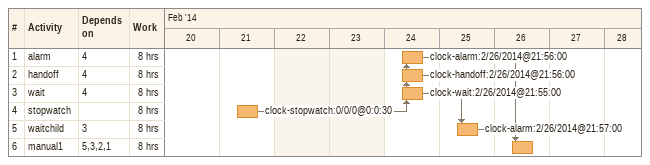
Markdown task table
| ID | Task | Start | Finish | Predecessors | Resources | Work (h) |
|---|---|---|---|---|---|---|
| 1 | alarm | 2014-02-24 | 2014-02-24 | 4 | clock-alarm:2/26/2014@21:56:00 | 8 |
| 2 | handoff | 2014-02-24 | 2014-02-24 | 4 | clock-handoff:2/26/2014@21:56:00 | 8 |
| 3 | wait | 2014-02-24 | 2014-02-24 | 4 | clock-wait:2/26/2014@21:55:00 | 8 |
| 4 | stopwatch | 2014-02-21 | 2014-02-21 |  | clock-stopwatch:0/0/0@0:0:30 | 8 |
| 5 | waitchild | 2014-02-25 | 2014-02-25 | 3 | clock-alarm:2/26/2014@21:57:00 | 8 |
| 6 | manual1 | 2014-02-26 | 2014-02-26 | 5, 3, 2, 1 |  | 8 |
